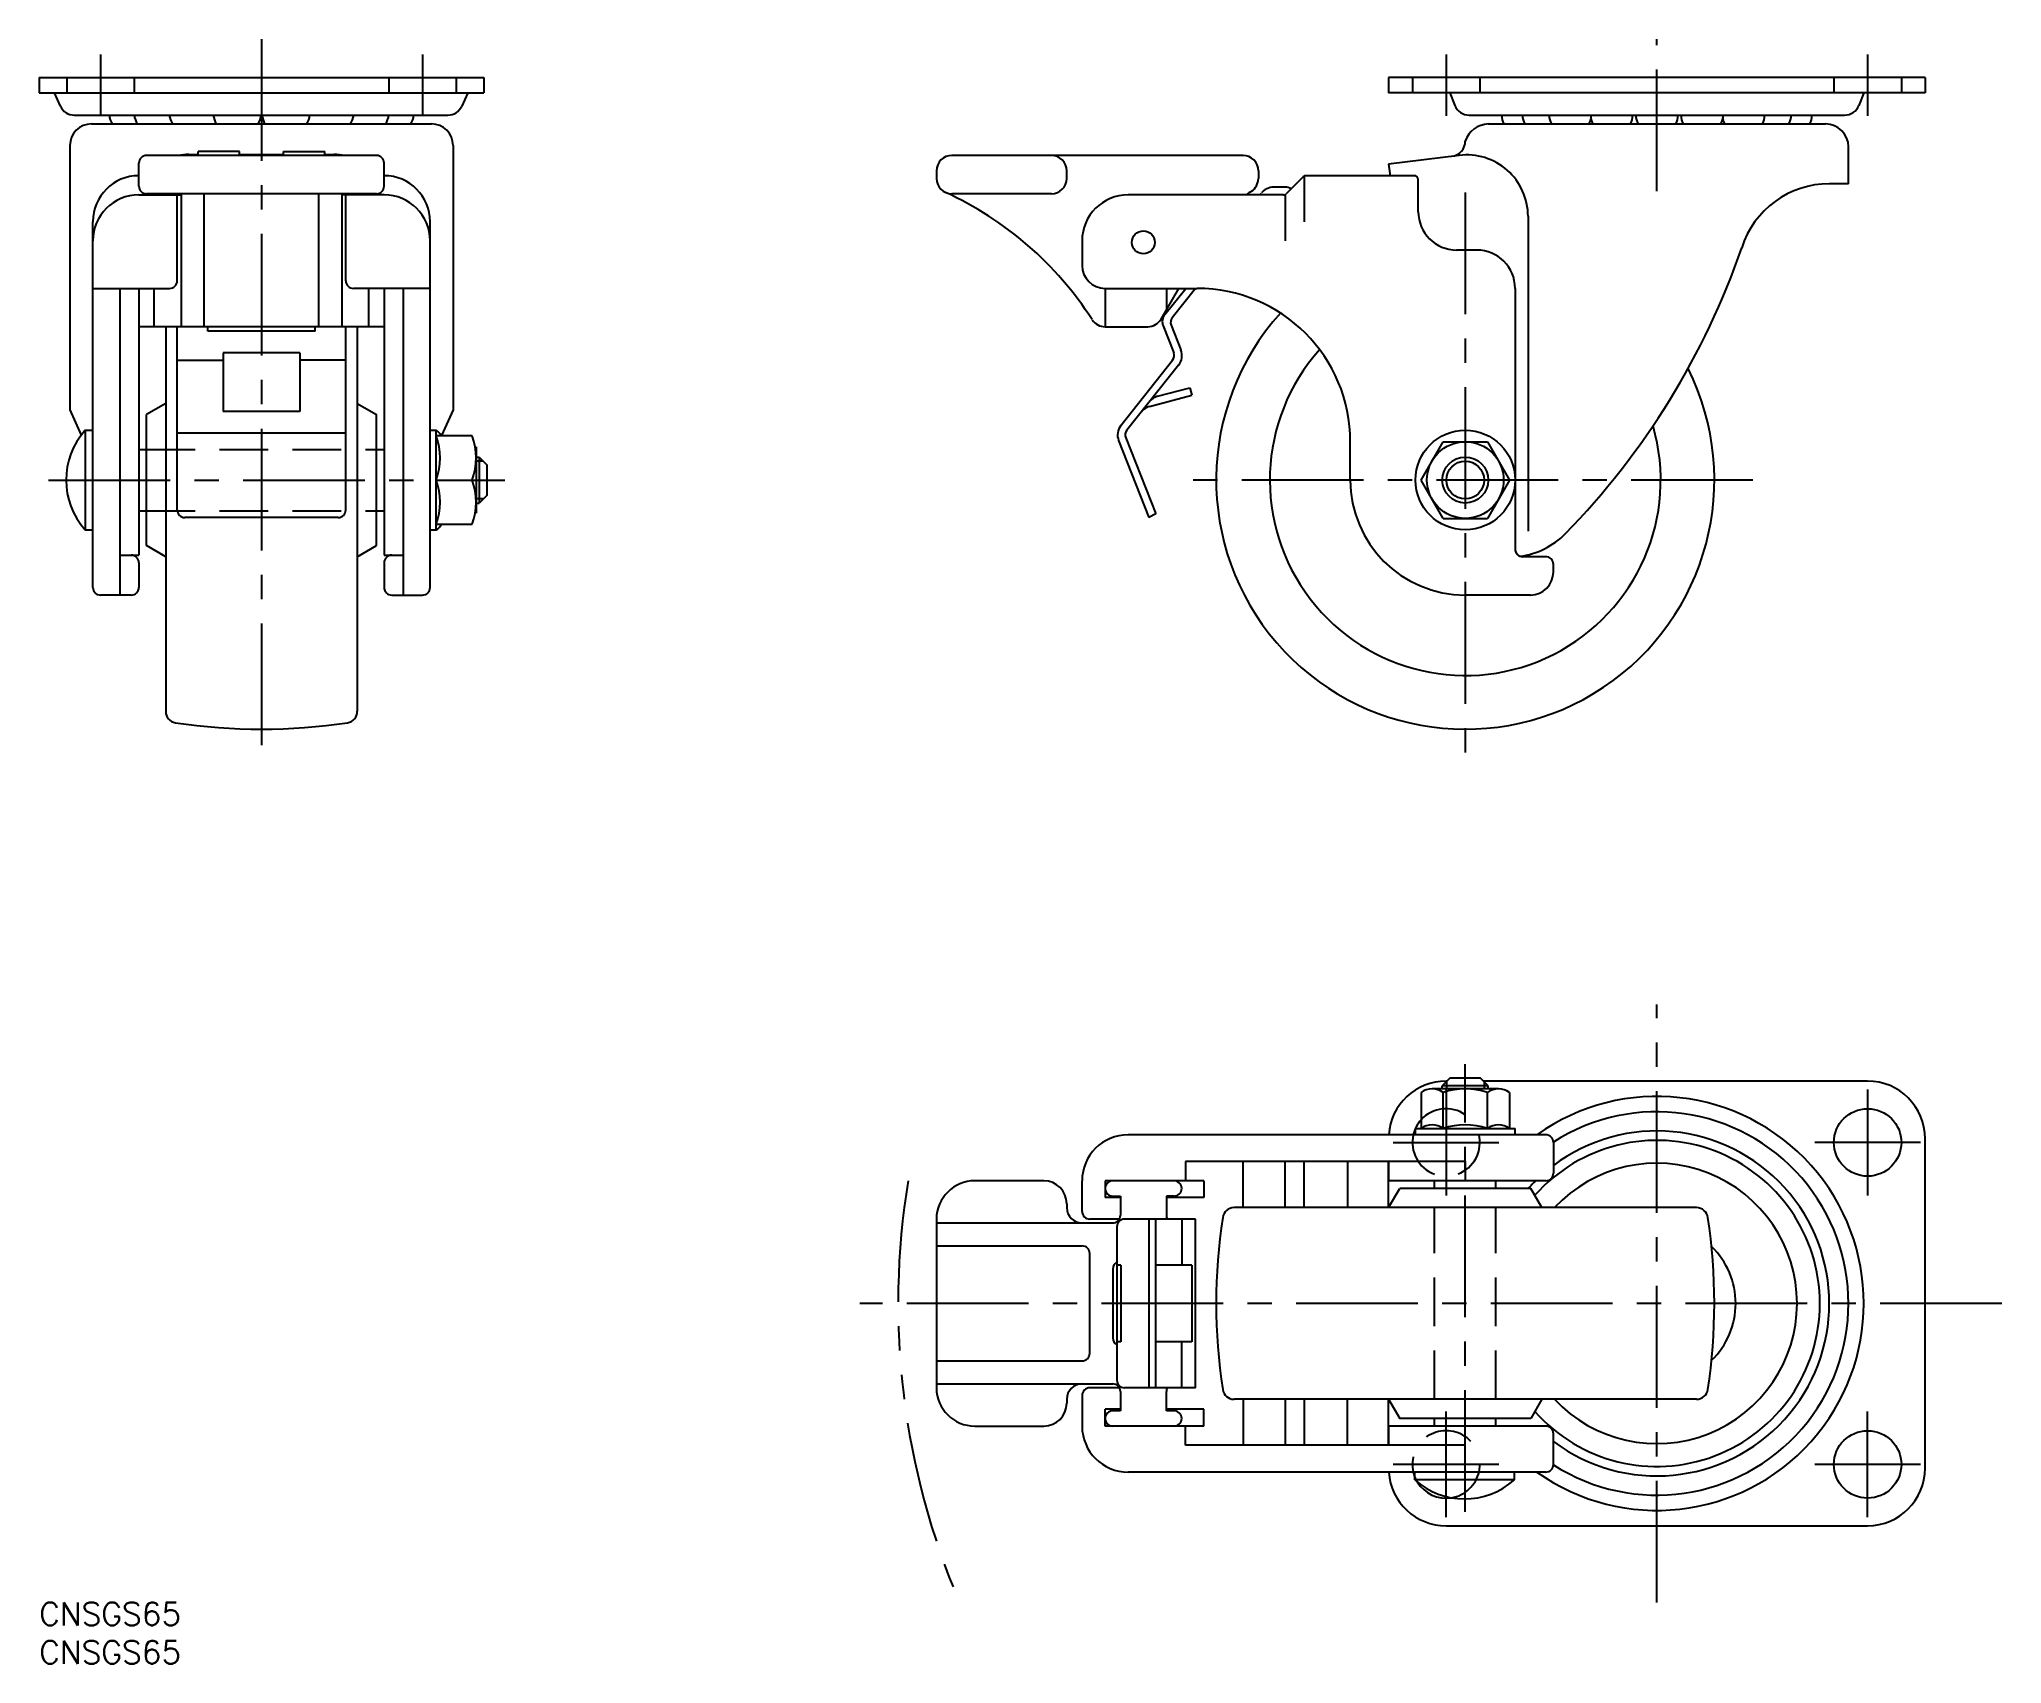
# Model space of a CAD drawing. Extents: x 0 to 256, y -8 to 204.
import ezdxf

# ---------------------------------------------------------------- set-up
doc = ezdxf.new("R2010")
doc.units = 0
doc.header["$LTSCALE"] = 0.5
for name, pattern in [('CENTER', [50.8, 31.75, -6.35, 6.35, -6.35]), ('DASHED', [19.05, 12.7, -6.35]), ('PHANTOM', [63.5, 31.75, -6.35, 6.35, -6.35, 6.35, -6.35])]:
    doc.linetypes.add(name, pattern=pattern)
for name, color, linetype in [('MSM_CENTER', 1, 'CENTER'), ('MSM_CONTINUOUS', 7, 'CONTINUOUS'), ('MSM_DASHED', 4, 'DASHED'), ('MSM_IMAGINARY', 6, 'PHANTOM'), ('MSM_NARROW', 5, 'CONTINUOUS'), ('MSM_PART_NUMBER', 7, 'CONTINUOUS')]:
    doc.layers.add(name, color=color, linetype=linetype)
doc.styles.get("Standard").update_dxf_attribs({"font": 'txt.shx', "height": 3, "bigfont": 'bigfont.shx'})

# ---------------------------------------------------------------- blocks, each defined once
blk = doc.blocks.new('*U2')
at = {"layer": 'MSM_PART_NUMBER'}
blk.add_text('CNSGS65', height=3, dxfattribs=at).set_placement((0, -3))
blk = doc.blocks.new('*U3')
at = {"layer": 'MSM_PART_NUMBER'}
blk.add_text('CNSGS65', height=3, dxfattribs=at).set_placement((0, -8))

msp = doc.modelspace()

# ---------------------------------------------------------------- linework, layer by layer
at = {"layer": 'MSM_CENTER'}
for p, q in [((29, 203.91), (29, 108.91)), ((211.07, 184.09), (211.07, 203.91)), ((8, 201.91), (8, 193.91)), ((50, 201.91), (50, 193.91)), ((183.57, 201.91), (183.57, 193.91)), ((238.57, 201.91), (238.57, 193.91)), ((186.07, 183.91), (186.07, 108.91)), ((1.2, 146.41), (60.75, 146.41)), ((223.57, 146.41), (148.57, 146.41)), ((211.07, 0), (211.07, 78)), ((186.07, 11.81), (186.07, 70.23)), ((183.57, 66.9), (183.57, 53.1)), ((238.57, 66.9), (238.57, 53.1)), ((176.67, 60), (190.47, 60)), ((245.47, 60), (231.67, 60)), ((256.07, 39), (107.07, 39)), ((183.57, 11.1), (183.57, 24.9)), ((238.57, 11.1), (238.57, 24.9)), ((190.47, 18), (176.67, 18)), ((245.47, 18), (231.67, 18))]:
    msp.add_line(p, q, dxfattribs=at)
at = {"layer": 'MSM_CONTINUOUS'}
for p, q in [((0, 198.91), (58, 198.91)), ((0, 198.91), (0, 196.91)), ((58, 198.91), (58, 196.91)), ((246.07, 198.91), (176.07, 198.91)), ((176.07, 198.91), (176.07, 196.91)), ((246.07, 198.91), (246.07, 196.91)), ((0, 196.91), (58, 196.91)), ((1.94, 196.91), (2.75, 195.16)), ((55.94, 196.91), (55.13, 195.16)), ((246.07, 196.91), (176.07, 196.91)), ((184.07, 196.91), (184.71, 195.28)), ((238.07, 196.91), (237.43, 195.28)), ((4.57, 194.01), (53.31, 194.01)), ((6.8, 192.86), (51.2, 192.86)), ((186.57, 194.01), (235.57, 194.01)), ((189.07, 192.86), (233.07, 192.86)), ((4, 190.06), (4, 155.56)), ((54, 190.06), (54, 155.56)), ((236.07, 185.06), (236.07, 189.86)), ((13, 184.75), (13, 187.75)), ((44, 188.75), (14, 188.75)), ((19.5, 188.86), (20.75, 188.86)), ((26.11, 189.25), (20.75, 189.25)), ((20.75, 188.75), (20.75, 189.25)), ((26.11, 188.75), (26.11, 189.25)), ((26.11, 188.86), (31.89, 188.86)), ((31.89, 189.25), (37.25, 189.25)), ((31.89, 188.75), (31.89, 189.25)), ((37.25, 188.75), (37.25, 189.25)), ((37.25, 188.86), (38.5, 188.86)), ((45, 184.75), (45, 187.75)), ((157.07, 188.75), (119.07, 188.75)), ((185.26, 188.76), (176.07, 187.61)), ((176.07, 187.61), (176.26, 186.11)), ((117.07, 186.75), (117.07, 185.75)), ((134.07, 185.75), (134.07, 186.75)), ((159.07, 186.75), (159.07, 185.75)), ((162.57, 184.61), (161.04, 184.61)), ((164.92, 185.96), (162.72, 183.76)), ((165.07, 186.06), (165.07, 180.11)), ((179.44, 186.11), (165.28, 186.11)), ((179.94, 181.41), (179.94, 185.61)), ((236.07, 185.06), (233.57, 185.06)), ((13, 183.61), (18.5, 183.61)), ((44, 183.75), (14, 183.75)), ((18, 172.41), (18, 183.61)), ((18.5, 183.75), (18.5, 166.41)), ((21.5, 166.41), (21.5, 183.75)), ((36.5, 166.41), (36.5, 183.75)), ((39.5, 183.75), (39.5, 166.41)), ((45, 183.61), (39.5, 183.61)), ((40, 172.41), (40, 183.61)), ((132.07, 183.75), (119.07, 183.75)), ((162.36, 183.61), (142.07, 183.61)), ((159.28, 183.61), (159.47, 183.85)), ((162.57, 183.65), (162.57, 177.61)), ((7, 132.41), (7, 180.11)), ((51, 132.41), (51, 180.11)), ((194.26, 180.82), (194.26, 139.75)), ((136.07, 177.61), (136.07, 174.41)), ((187.57, 176.41), (184.94, 176.41)), ((7, 171.41), (17, 171.41)), ((10.5, 171.41), (10.5, 131.41)), ((13, 171.41), (13, 136.61)), ((15, 166.41), (15, 171.41)), ((51, 171.41), (41, 171.41)), ((43, 166.41), (43, 171.41)), ((45, 171.41), (45, 136.61)), ((47.5, 171.41), (47.5, 131.41)), ((139.07, 171.41), (151.07, 171.41)), ((139.07, 171.41), (139.07, 166.41)), ((146.38, 167.41), (148.69, 171.41)), ((146.87, 167.99), (149.59, 171.41)), ((147.07, 171.41), (147.07, 168.6)), ((150.86, 171.41), (147.83, 167.59)), ((192.57, 171.41), (192.57, 137.41)), ((146.65, 166.51), (148.03, 163.02)), ((147.69, 166.6), (148.96, 163.38)), ((45, 166.41), (13, 166.41)), ((16.5, 166.41), (16.5, 116.24)), ((18, 142.51), (18, 166.41)), ((22, 165.82), (22, 166.41)), ((36, 165.82), (22, 165.82)), ((36, 165.82), (36, 166.41)), ((40, 142.51), (40, 166.41)), ((41.5, 166.41), (41.5, 116.24)), ((139.07, 166.41), (144.65, 166.41)), ((18, 162.03), (24, 162.03)), ((34, 163.02), (24, 163.02)), ((24, 163.02), (24, 155.33)), ((34, 163.02), (34, 155.33)), ((40, 162.03), (34, 162.03)), ((141.13, 153.53), (147.88, 162.03)), ((148.66, 161.4), (141.92, 152.91)), ((16.5, 156.41), (14, 154.96)), ((41.5, 156.41), (44, 154.96)), ((144.88, 156.01), (150.38, 157.49)), ((145.93, 157.33), (150.12, 158.45)), ((150.12, 158.45), (150.38, 157.49)), ((4, 155.56), (5.47, 152.27)), ((14, 137.85), (14, 154.96)), ((34, 155.33), (24, 155.33)), ((44, 137.85), (44, 154.96)), ((54, 155.56), (52.49, 152.2)), ((6, 152.91), (6, 139.91)), ((6, 152.91), (7, 152.91)), ((18, 152.58), (40, 152.58)), ((51, 152.91), (51.8, 152.91)), ((51.8, 139.91), (51.8, 152.91)), ((56.5, 152.18), (51.8, 152.18)), ((140.84, 151.56), (144.8, 141.51)), ((141.77, 151.92), (145.68, 142.02)), ((171.07, 146.41), (171.07, 151.41)), ((180.3, 146.41), (183.18, 151.41)), ((183.18, 151.41), (188.96, 151.41)), ((188.96, 151.41), (191.84, 146.41)), ((13, 150.41), (14, 150.41)), ((44, 150.41), (45, 150.41)), ((57, 150.74), (57, 142.08)), ((57, 149.41), (57.4, 149.41)), ((57.4, 149.41), (57.4, 143.41)), ((57.4, 149.41), (58.4, 148.41)), ((51.8, 146.41), (56.5, 146.41)), ((58.4, 148.41), (58.4, 144.41)), ((183.18, 141.41), (180.3, 146.41)), ((191.84, 146.41), (188.96, 141.41)), ((57, 143.41), (57.4, 143.41)), ((58.4, 144.41), (57.4, 143.41)), ((13, 142.41), (14, 142.41)), ((39, 141.51), (19, 141.51)), ((44, 142.41), (45, 142.41)), ((145.68, 142.02), (144.8, 141.51)), ((183.18, 141.41), (188.96, 141.41)), ((6, 139.91), (7, 139.91)), ((51, 139.91), (51.8, 139.91)), ((56.5, 140.63), (51.8, 140.63)), ((10.5, 136.61), (13, 136.61)), ((16.5, 136.41), (14, 137.85)), ((41.5, 136.41), (44, 137.85)), ((45, 136.61), (47.5, 136.61)), ((196.57, 136.41), (193.57, 136.41)), ((13, 135.61), (13, 132.41)), ((45, 135.61), (45, 132.41)), ((197.57, 134.41), (197.57, 135.41)), ((12, 131.41), (8, 131.41)), ((46, 131.41), (50, 131.41)), ((194.57, 131.41), (186.07, 131.41)), ((190.4, 67), (181.74, 67)), ((184.07, 68.4), (183.07, 67.4)), ((189.07, 67.4), (183.07, 67.4)), ((183.07, 67), (183.07, 67.4)), ((183.67, 68), (183.57, 68)), ((188.07, 68.4), (184.07, 68.4)), ((189.07, 67.4), (188.07, 68.4)), ((238.57, 68), (188.47, 68)), ((189.07, 67), (189.07, 67.4)), ((180.3, 66.5), (180.3, 61.8)), ((183.18, 61.8), (183.18, 66.5)), ((188.96, 61.8), (188.96, 66.5)), ((191.84, 66.5), (191.84, 61.8)), ((179.57, 61.8), (192.57, 61.8)), ((179.57, 61), (179.57, 61.8)), ((192.57, 61), (192.57, 61.8)), ((196.57, 61), (142.07, 61)), ((197.57, 60), (197.57, 56)), ((246.07, 17.5), (246.07, 60.5)), ((186.07, 57.5), (149.57, 57.5)), ((149.57, 57.5), (149.57, 55)), ((157.07, 51.5), (157.07, 57.5)), ((162.57, 51.5), (162.57, 57.5)), ((165.07, 51.5), (165.07, 57.5)), ((170.71, 57.5), (170.71, 51.5)), ((176.07, 57.5), (176.07, 55)), ((176.07, 51.5), (176.07, 57.5)), ((186.07, 57.5), (186.07, 55)), ((131.07, 55), (122.07, 55)), ((136.07, 51), (136.07, 55)), ((151.95, 55), (139.07, 55)), ((139.07, 55), (139.07, 52.8)), ((151.95, 55), (151.95, 52.8)), ((196.57, 55), (176.07, 55)), ((176.07, 51.5), (177.51, 54)), ((194.63, 54), (177.51, 54)), ((182.07, 54), (182.07, 55)), ((190.07, 54), (190.07, 55)), ((196.07, 51.5), (194.63, 54)), ((134.07, 52), (134.07, 51.5)), ((141.07, 52.8), (139.07, 52.8)), ((140.07, 53), (141.07, 53)), ((141.07, 53), (141.07, 50.5)), ((148.07, 53), (147.07, 53)), ((147.07, 53), (147.07, 50.5)), ((151.95, 52.8), (147.07, 52.8)), ((216.24, 51.5), (155.9, 51.5)), ((117.07, 50), (117.07, 28)), ((117.07, 49.5), (140.07, 49.5)), ((140.94, 50), (137.07, 50)), ((140.61, 49), (140.61, 29)), ((150.86, 50), (141.61, 50)), ((144.8, 50), (144.8, 28)), ((145.68, 28), (145.68, 50)), ((149.07, 50), (149.07, 44)), ((150.86, 28), (150.86, 50)), ((117.07, 46.5), (136.07, 46.5)), ((137.07, 32.5), (137.07, 45.5)), ((141.14, 44), (140.61, 44)), ((141.14, 44), (141.14, 34)), ((150.38, 44), (145.68, 44)), ((150.38, 44), (150.38, 34)), ((140.07, 43.5), (140.07, 34.5)), ((141.14, 34), (140.61, 34)), ((150.38, 34), (145.68, 34)), ((149.07, 28), (149.07, 34)), ((117.07, 31.5), (136.07, 31.5)), ((117.07, 28.5), (140.07, 28.5)), ((134.07, 26.5), (134.07, 26)), ((136.07, 27), (136.07, 23)), ((140.94, 28), (137.07, 28)), ((141.07, 27.5), (141.07, 25)), ((150.86, 28), (141.61, 28)), ((147.07, 25), (147.07, 27.5)), ((216.24, 26.5), (155.9, 26.5)), ((157.07, 26.5), (157.07, 20.5)), ((162.57, 26.5), (162.57, 20.5)), ((165.07, 26.5), (165.07, 20.5)), ((170.71, 20.5), (170.71, 26.5)), ((176.07, 26.5), (177.51, 24)), ((176.07, 20.5), (176.07, 26.5)), ((196.07, 26.5), (194.63, 24)), ((141.07, 25.2), (139.07, 25.2)), ((139.07, 23), (139.07, 25.2)), ((141.07, 25), (140.07, 25)), ((151.95, 25.2), (147.07, 25.2)), ((148.07, 25), (147.07, 25)), ((151.95, 23), (151.95, 25.2)), ((194.63, 24), (177.51, 24)), ((182.07, 23), (182.07, 24)), ((190.07, 23), (190.07, 24)), ((122.07, 23), (131.07, 23)), ((151.95, 23), (139.07, 23)), ((149.57, 20.5), (149.57, 23)), ((186.07, 20.5), (149.57, 20.5)), ((196.57, 23), (176.07, 23)), ((176.07, 23), (176.07, 20.5)), ((186.07, 20.5), (186.07, 23)), ((197.57, 18), (197.57, 22)), ((196.57, 17), (142.07, 17)), ((179.48, 16), (179.48, 17)), ((192.48, 16), (179.48, 16)), ((192.48, 16), (192.48, 17)), ((183.57, 10), (238.57, 10))]:
    msp.add_line(p, q, dxfattribs=at)
for centre, radius in [((144.07, 177.41), 1.5), ((186.07, 146.41), 6.5), ((186.07, 146.41), 5), ((186.07, 146.41), 3), ((238.57, 60), 4.4), ((238.57, 18), 4.4)]:
    msp.add_circle(centre, radius, dxfattribs=at)
for centre, radius, start, end in [((4.57, 196.01), 2, 205.01, 270), ((53.31, 196.01), 2, 270, 334.99), ((186.57, 196.01), 2, 201.375, 270), ((235.57, 196.01), 2, 270, 338.625), ((6.8, 190.06), 2.8, 90, 180), ((12.25, 194.49), 3.17, 188.779, 210.986), ((15.52, 194.49), 3.17, 188.777, 210.983), ((20.1, 194.49), 3.17, 188.779, 210.986), ((25.83, 194.49), 3.17, 188.774, 210.98), ((25.83, 194.49), 3.17, 329.017, 351.223), ((32.18, 194.49), 3.17, 188.777, 210.983), ((32.18, 194.49), 3.17, 329.02, 351.226), ((37.9, 194.49), 3.17, 329.014, 351.221), ((42.48, 194.49), 3.17, 329.017, 351.223), ((45.75, 194.49), 3.17, 329.014, 351.221), ((51.2, 190.06), 2.8, 0, 90), ((189.19, 189.56), 3.3, 92.1299, 161.2177), ((193.57, 194.13), 2.77, 182.582, 207.352), ((196.29, 194.13), 2.77, 182.582, 207.352), ((199.76, 194.13), 2.77, 182.582, 207.352), ((199.76, 194.13), 2.77, 332.648, 347.021), ((205.17, 194.13), 2.77, 182.582, 207.352), ((205.17, 194.13), 2.77, 332.648, 357.418), ((211.07, 194.13), 2.77, 182.582, 207.352), ((211.07, 194.13), 2.77, 332.648, 357.418), ((216.97, 194.13), 2.77, 182.582, 207.352), ((216.97, 194.13), 2.77, 332.648, 357.418), ((222.38, 194.13), 2.77, 192.979, 207.352), ((222.38, 194.13), 2.77, 332.648, 357.418), ((225.85, 194.13), 2.77, 332.648, 357.418), ((228.57, 194.13), 2.77, 332.648, 357.418), ((233.07, 189.86), 3, 0, 90), ((184.07, 190.62), 2, 277.121, 0), ((14, 187.75), 1, 90, 180), ((19.5, 179.86), 9, 90, 98.8919), ((38.5, 179.86), 9, 81.1081, 90), ((44, 187.75), 1, 0, 90), ((119.07, 186.75), 2, 90, 180), ((132.07, 186.75), 2, 0, 90), ((157.07, 186.75), 2, 0, 90), ((186.26, 180.82), 8, 0, 97.12), ((13, 180.11), 6, 90, 180), ((14, 184.75), 1, 180, 270), ((44, 184.75), 1, 270, 0), ((45, 180.11), 6, 0, 90), ((119.07, 185.75), 2, 180, 270), ((132.07, 185.75), 2, 270, 0), ((157.07, 185.75), 2, 303.848, 0), ((161.04, 182.61), 2, 90, 141.539), ((162.57, 183.11), 1.5, 58.6326, 90), ((165.28, 185.61), 0.5, 90, 135), ((179.44, 185.61), 0.5, 0, 90), ((233.57, 173.06), 12, 90, 162.283), ((13, 177.61), 6, 90, 180), ((45, 177.61), 6, 0, 90), ((99.53, 143.01), 45, 32.7153, 65.4281), ((142.07, 177.61), 6, 90, 180), ((169.32, 167.48), 20, 123.848, 126.243), ((162.36, 184.11), 0.5, 270, 315), ((184.94, 181.41), 5, 180, 270), ((127.59, 209.28), 100, 315.683, 340.989), ((139.07, 174.41), 3, 180, 270), ((187.57, 171.41), 5, 0, 90), ((17, 172.41), 1, 270, 0), ((41, 172.41), 1, 180, 270), ((151.07, 151.41), 20, 0, 90), ((139.07, 168.41), 2, 213.608, 270), ((144.65, 168.41), 2, 270, 330), ((148.04, 167.06), 1.5, 141.539, 201.5383), ((148.62, 166.97), 1, 141.5377, 201.5407), ((186.07, 146.41), 32.5, 137.9162, 26.5779), ((147.1, 162.65), 1, 321.539, 21.5383), ((147.1, 162.65), 2, 321.5377, 21.5407), ((186.07, 146.41), 25.5, 138.1773, 16.0902), ((146.45, 155.4), 2, 105, 141.5377), ((145.4, 154.08), 2, 105, 141.5377), ((13.2, 146.41), 9.7, 137.925, 222.075), ((50.67, 151.1), 2.13, 30.4377, 57.9268), ((43.72, 149.29), 8.58, 340.3403, 19.6718), ((48.32, 149.29), 8.67, 340.5587, 19.4537), ((142.7, 152.29), 2, 141.539, 201.5383), ((142.7, 152.29), 1, 141.5377, 201.5407), ((43.72, 143.52), 8.58, 340.3343, 19.6659), ((48.32, 143.52), 8.67, 340.5525, 19.4475), ((186.07, 146.41), 15, 180, 270), ((19, 142.51), 1, 180, 270), ((39, 142.51), 1, 270, 0), ((50.67, 141.71), 2.13, 302.073, 329.562), ((191.99, 146.41), 10, 276.934, 315.683), ((12, 135.61), 1, 0, 90), ((46, 135.61), 1, 90, 180), ((193.57, 137.41), 1, 180, 270), ((196.57, 135.41), 1, 0, 90), ((194.57, 134.41), 3, 270, 0), ((8, 132.41), 1, 180, 270), ((12, 132.41), 1, 270, 0), ((46, 132.41), 1, 180, 270), ((50, 132.41), 1, 270, 0), ((18, 116.24), 1.5, 180, 261.393), ((40, 116.24), 1.5, 278.607, 0), ((29, 188.91), 75, 261.393, 278.607), ((183.57, 60.5), 7.5, 90, 176.1767), ((181.74, 64.6), 2.39, 52.8086, 127.1914), ((186.07, 58.32), 8.67, 70.5529, 109.4471), ((190.4, 64.6), 2.39, 52.8147, 127.1853), ((238.57, 60.5), 7.5, 0.0001, 90), ((211.07, 39), 27, 234.569, 125.431), ((183.57, 60), 4.4, 138.0674, 166.8608), ((181.74, 59.9), 2.39, 52.7836, 127.2164), ((186.07, 53.63), 8.67, 70.5398, 109.4602), ((190.4, 59.9), 2.39, 52.7884, 127.2116), ((211.07, 39), 25, 237.314, 122.686), ((211.07, 39), 22.5, 233.13, 126.8699), ((142.07, 55), 6, 90, 180), ((211.07, 39), 21.27, 221.5293, 138.4707), ((196.57, 60), 1, 0, 90), ((211.07, 39), 18.29, 223.116, 136.884), ((122.07, 50), 5, 90, 180), ((131.07, 52), 3, 0, 90), ((140.07, 54), 1, 90, 270), ((148.07, 54), 1, 270, 90), ((211.07, 39), 22.5, 134.6739, 138.1897), ((196.57, 56), 1, 270, 0), ((136.07, 51.5), 2, 180, 270), ((155.9, 50), 1.5, 90, 171.3929), ((216.24, 50), 1.5, 8.6071, 90.0001), ((137.07, 51), 1, 180, 270), ((140.07, 50.5), 1, 270, 0), ((141.61, 49), 1, 90, 180), ((148.07, 50.5), 1, 180, 210), ((228.57, 39), 75, 171.3929, 188.6073), ((143.57, 39), 75, 351.393, 8.6072), ((136.07, 45.5), 1, 0, 90), ((211.07, 39), 10.29, 313.8871, 46.1129), ((141.07, 43.5), 1, 117.593, 180), ((141.07, 34.5), 1, 180, 242.407), ((136.07, 32.5), 1, 270, 0), ((136.07, 26.5), 2, 90, 180), ((140.07, 27.5), 1, 0, 90), ((141.61, 29), 1, 180, 270), ((122.07, 28), 5, 180, 270), ((131.07, 26), 3, 270, 0), ((137.07, 27), 1, 90, 180), ((148.07, 27.5), 1, 150, 180), ((155.9, 28), 1.5, 188.6073, 270), ((216.24, 28), 1.5, 270, 351.393), ((140.07, 24), 1, 90, 270), ((148.07, 24), 1, 270, 90), ((142.07, 23), 6, 180, 270), ((196.57, 22), 1, 0, 90), ((196.57, 18), 1, 270, 0), ((183.57, 17.5), 7.5, 183.8233, 270), ((183.57, 18), 4.4, 193.1366, 201.59), ((185.98, 23.2), 9.7, 227.925, 312.075), ((183.57, 18), 4.4, 211.3024, 278.9831), ((238.57, 17.5), 7.5, 270, 0)]:
    msp.add_arc(centre, radius, start, end, dxfattribs=at)
at = {"layer": 'MSM_DASHED'}
for p, q in [((3.6, 198.91), (3.6, 196.91)), ((12.4, 198.91), (12.4, 196.91)), ((45.6, 198.91), (45.6, 196.91)), ((54.4, 198.91), (54.4, 196.91)), ((179.17, 198.91), (179.17, 196.91)), ((187.97, 198.91), (187.97, 196.91)), ((234.17, 198.91), (234.17, 196.91)), ((242.97, 198.91), (242.97, 196.91)), ((14, 150.41), (44, 150.41)), ((14, 142.41), (44, 142.41)), ((182.07, 26.5), (182.07, 51.5)), ((190.07, 26.5), (190.07, 51.5))]:
    msp.add_line(p, q, dxfattribs=at)
for centre, start, end in [((183.57, 60), 166.8608, 138.0674), ((183.57, 18), 278.9831, 193.1366), ((183.57, 18), 201.59, 211.3024)]:
    msp.add_arc(centre, 4.4, start, end, dxfattribs=at)
at = {"layer": 'MSM_IMAGINARY'}
msp.add_arc((211.07, 39), 99, 170.6992, 203.1998, dxfattribs=at)
at = {"layer": 'MSM_NARROW'}
for p, q in [((57.94, 148.87), (57, 148.87)), ((57.94, 143.95), (57, 143.95)), ((183.61, 67.94), (183.61, 67)), ((188.53, 67.94), (188.53, 67))]:
    msp.add_line(p, q, dxfattribs=at)
msp.add_circle((186.07, 146.41), 2.46, dxfattribs=at)

# ---------------------------------------------------------------- block references
at = {"layer": 'MSM_CONTINUOUS'}
for name in ['*U2', '*U3']:
    msp.add_blockref(name, (0, 0), dxfattribs=at)

doc.saveas('drawing.dxf')
